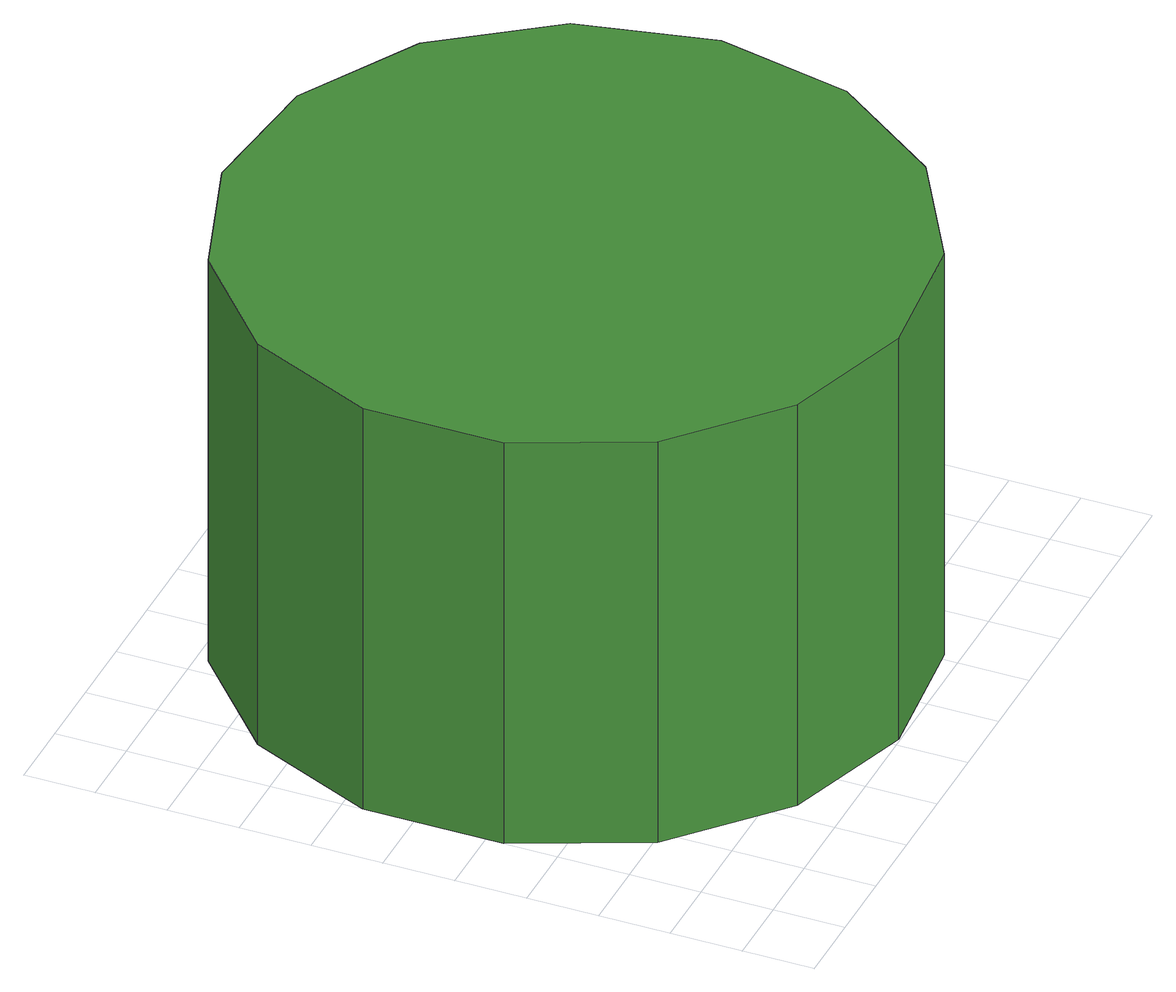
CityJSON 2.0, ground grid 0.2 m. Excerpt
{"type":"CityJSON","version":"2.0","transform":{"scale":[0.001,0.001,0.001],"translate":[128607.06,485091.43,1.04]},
"CityObjects":{
"tree1":{"type":"SolitaryVegetationObject","attributes":{"function":"something"},"geometry":[{"type":"MultiSurface","lod":"1","boundaries":[[[0,1,2,3,4,5,6,7,8,9,10,11,12,13,14]],[[15,16,17,18,19,20,21,22,23,24,25,26,27,28,29]],[[0,29,28,1]],[[1,28,27,2]],[[2,27,26,3]],[[3,26,25,4]],[[4,25,24,5]],[[5,24,23,6]],[[6,23,22,7]],[[7,22,21,8]],[[8,21,20,9]],[[9,20,19,10]],[[10,19,18,11]],[[11,18,17,12]],[[12,17,16,13]],[[13,16,15,14]],[[14,15,29,0]]]}]}
},
"vertices":[
[1874,946,1259],[1792,1331,1259],[1560,1650,1259],[1220,1846,1259],[828,1888,1259],[454,1766,1259],[162,1503,1259],[2,1143,1259],[2,750,1259],[162,390,1259],[454,127,1259],[828,5,1259],[1220,46,1259],[1560,243,1259],[1792,562,1259],[1792,562,9],[1560,243,9],[1220,46,9],[828,5,9],[454,127,9],[162,390,9],[2,750,9],[2,1143,9],[162,1503,9],[454,1766,9],[828,1888,9],[1220,1846,9],[1560,1650,9],[1792,1331,9],[1874,946,9]
]}
